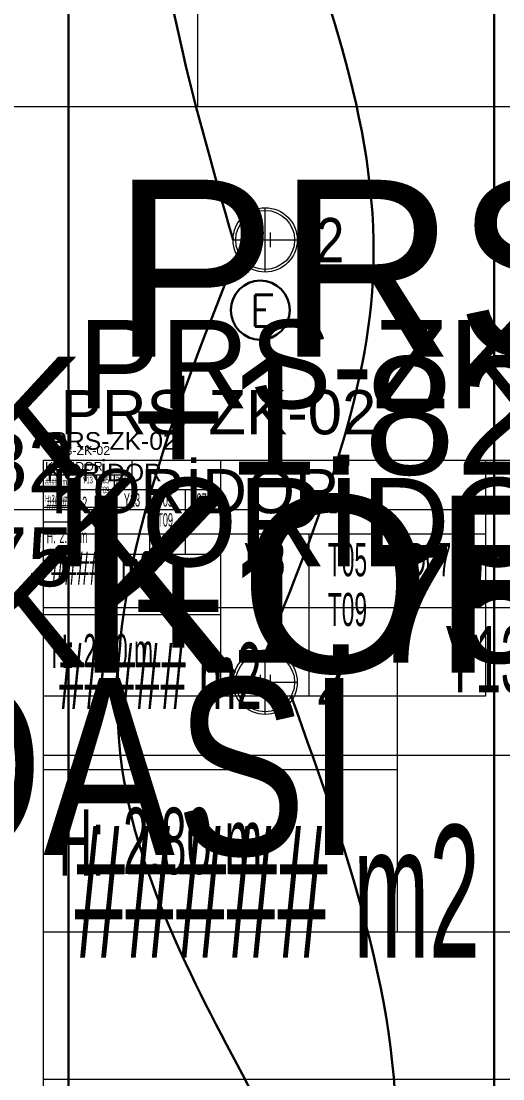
# Model space of a CAD drawing. Extents: x -9058 to 11890, y 0 to 7444.
# Drawn here: x 3233.2 to 3396.7, y 2808.3 to 3167 of the extents above; entities that cross this region are included whole.
import ezdxf
from ezdxf.enums import TextEntityAlignment as Align

# ---------------------------------------------------------------- set-up
doc = ezdxf.new("R2010")
doc.units = 0
doc.header["$LTSCALE"] = 10
doc.header["$MEASUREMENT"] = 0
doc.layers.get('0').update_dxf_attribs({"color": 9, "lineweight": 9})
for name, color, linetype, lineweight in [('21', 9, 'Continuous', 9), ('21 @ 1 (1)', 9, 'Continuous', 9), ('21 @ 10 (1)', 9, 'Continuous', 9), ('21 @ 10 (2)', 9, 'Continuous', 9), ('21 @ 2 (1)', 9, 'Continuous', 9), ('21 @ 20', 9, 'Continuous', 9), ('21 @ 5 (1)', 9, 'Continuous', 9), ('21 @ 5 (2)', 9, 'Continuous', 9), ('21_mahal200', 9, 'Continuous', 9), ('21_mahal200 @ 1', 9, 'Continuous', 9), ('21_mahal200 @ 10 (1)', 9, 'Continuous', 9), ('21_mahal200 @ 10 (2)', 9, 'Continuous', 9), ('21_mahal200 @ 2', 9, 'Continuous', 9), ('21_mahal200 @ 20', 9, 'Continuous', 9), ('21_mahal200 @ 5 (1)', 9, 'Continuous', 9), ('21_mahal200 @ 5 (2)', 9, 'Continuous', 9), ('31', 9, 'Continuous', 9), ('40A', 9, 'Continuous', 9), ('E-ACİL AYDINLATMA KİTİ', 7, 'Continuous', 30), ('E-KABLO', 7, 'Continuous', 30)]:
    doc.layers.add(name, color=color, linetype=linetype, lineweight=lineweight)
doc.styles.add('Arial', font='arial.ttf', dxfattribs={"height": 2.5})
doc.styles.add('E-YAZI', font='txttw.shx')
doc.styles.add('MuuM_TEXT-STANDART', font='ARIALN.TTF')

# ---------------------------------------------------------------- blocks, each defined once
blk = doc.blocks.new('0a_roomno2')
blk.add_lwpolyline([(30, -16), (0, -16), (0, 0), (30, 0)], close=True)
for points in [[(0, 0), (30, 0)], [(0, -5), (30, -5)], [(12, -5), (12, -16)], [(18, -5), (18, -16)], [(24, -5), (24, -16)], [(12, -10.5), (0, -10.5)]]:
    blk.add_lwpolyline(points)
at = {"layer": '40A'}
blk.add_lwpolyline([(0, 0), (30, 0)], dxfattribs=at)
at = {"style": 'MuuM_TEXT-STANDART', "width": 0.6}
blk.add_text('H:', height=2.25, dxfattribs=at).set_placement((0.525, -12.962), align=Align.MIDDLE_LEFT)
at = {"style": 'Arial'}
blk.add_attdef('ODANO', (0, 1.505), '', height=3, dxfattribs=at)
blk.add_attdef('MEKANADI', text='', height=3, dxfattribs=at).set_placement((0.525, -4.75), align=Align.BOTTOM_LEFT)
at = {"style": 'MuuM_TEXT-STANDART', "width": 0.6}
for tag, p in [('YER01', (15, -7)), ('TAVAN01', (20.625, -7)), ('DUVAR01', (26.25, -7)), ('YER02', (15, -10.375)), ('TAVAN02', (20.625, -10.375)), ('DUVAR02', (26.25, -10.375)), ('YER03', (15, -13.75)), ('TAVAN03', (20.625, -13.75)), ('DUVAR03', (26.25, -13.75))]:
    blk.add_attdef(tag, text='', height=2.25, dxfattribs=at).set_placement(p, align=Align.MIDDLE_CENTER)
at = {"style": 'MuuM_TEXT-STANDART'}
blk.add_attdef('M2', text='', height=2.25, dxfattribs=at).set_placement((1.323, -7.805), align=Align.MIDDLE_LEFT)
at = {"style": 'MuuM_TEXT-STANDART', "width": 0.6}
blk.add_attdef('TEMIZTAVANYUKSEKLIGI', text='', height=2.25, dxfattribs=at).set_placement((2.7, -13.162), align=Align.MIDDLE_LEFT)
blk = doc.blocks.new('*U630')
at = {"layer": '21_mahal200 @ 1'}
ref = blk.add_blockref('0a_roomno2', (3240.86, 3018.12), dxfattribs=at)
ref.add_attrib('ODANO', ' PRS-ZK-02', (3240.86, 3019.87), dxfattribs={"layer": '0', "height": 3, "style": 'Arial'})
ref.add_attrib('MEKANADI', 'KORİDOR', dxfattribs={"layer": '0', "height": 3, "style": 'Arial'}).set_placement((3241.38, 3013.62), align=Align.BOTTOM_LEFT)
ref.add_attrib('M2', '##### m2', dxfattribs={"layer": '0', "height": 2.25, "style": 'MuuM_TEXT-STANDART', "width": 0.6}).set_placement((3241.38, 3010.8), align=Align.MIDDLE_LEFT)
ref.add_attrib('TEMIZTAVANYUKSEKLIGI', '2.80 m', dxfattribs={"layer": '0', "height": 2.25, "style": 'MuuM_TEXT-STANDART', "width": 0.6}).set_placement((3243.56, 3005.2), align=Align.MIDDLE_LEFT)
ref.add_attrib('YER01', 'Y13', dxfattribs={"layer": '0', "height": 2.25, "style": 'MuuM_TEXT-STANDART', "width": 0.6}).set_placement((3255.86, 3011.37), align=Align.MIDDLE_CENTER)
ref.add_attrib('TAVAN01', 'T05', dxfattribs={"layer": '0', "height": 2.25, "style": 'MuuM_TEXT-STANDART', "width": 0.6}).set_placement((3261.48, 3011.37), align=Align.MIDDLE_CENTER)
ref.add_attrib('DUVAR01', 'D07', dxfattribs={"layer": '0', "height": 2.25, "style": 'MuuM_TEXT-STANDART', "width": 0.6}).set_placement((3267.11, 3011.37), align=Align.MIDDLE_CENTER)
ref.add_attrib('TAVAN02', 'T09', dxfattribs={"layer": '0', "height": 2.25, "style": 'MuuM_TEXT-STANDART', "width": 0.6}).set_placement((3261.48, 3007.99), align=Align.MIDDLE_CENTER)
at = {"layer": '21_mahal200 @ 10 (1)'}
ref = blk.add_blockref('0a_roomno2', (3240.86, 3018.12), dxfattribs=dict(at, xscale=10, yscale=10, zscale=10))
ref.add_attrib('ODANO', ' PRS-ZK-02', (3240.86, 3035.67), dxfattribs={"layer": '0', "height": 30, "style": 'Arial'})
ref.add_attrib('MEKANADI', 'KORİDOR', dxfattribs={"layer": '0', "height": 30, "style": 'Arial'}).set_placement((3246.11, 2973.12), align=Align.BOTTOM_LEFT)
ref.add_attrib('M2', '##### m2', dxfattribs={"layer": '0', "height": 22.5, "style": 'MuuM_TEXT-STANDART', "width": 0.6}).set_placement((3246.11, 2944.99), align=Align.MIDDLE_LEFT)
ref.add_attrib('TEMIZTAVANYUKSEKLIGI', '2.80 m', dxfattribs={"layer": '0', "height": 22.5, "style": 'MuuM_TEXT-STANDART', "width": 0.6}).set_placement((3267.86, 2889), align=Align.MIDDLE_LEFT)
ref.add_attrib('YER01', 'Y13', dxfattribs={"layer": '0', "height": 22.5, "style": 'MuuM_TEXT-STANDART', "width": 0.6}).set_placement((3390.86, 2950.62), align=Align.MIDDLE_CENTER)
ref.add_attrib('TAVAN01', 'T05', dxfattribs={"layer": '0', "height": 22.5, "style": 'MuuM_TEXT-STANDART', "width": 0.6}).set_placement((3447.11, 2950.62), align=Align.MIDDLE_CENTER)
ref.add_attrib('DUVAR01', 'D07', dxfattribs={"layer": '0', "height": 22.5, "style": 'MuuM_TEXT-STANDART', "width": 0.6}).set_placement((3503.36, 2950.62), align=Align.MIDDLE_CENTER)
ref.add_attrib('TAVAN02', 'T09', dxfattribs={"layer": '0', "height": 22.5, "style": 'MuuM_TEXT-STANDART', "width": 0.6}).set_placement((3447.11, 2916.87), align=Align.MIDDLE_CENTER)
at = {"layer": '21_mahal200 @ 10 (2)'}
ref = blk.add_blockref('0a_roomno2', (3240.86, 3018.12), dxfattribs=dict(at, xscale=10, yscale=10, zscale=10))
ref.add_attrib('ODANO', ' PRS-ZK-02', (3240.86, 3035.67), dxfattribs={"layer": '0', "height": 30, "style": 'Arial'})
ref.add_attrib('MEKANADI', 'KORİDOR', dxfattribs={"layer": '0', "height": 30, "style": 'Arial'}).set_placement((3246.11, 2973.12), align=Align.BOTTOM_LEFT)
ref.add_attrib('M2', '##### m2', dxfattribs={"layer": '0', "height": 22.5, "style": 'MuuM_TEXT-STANDART', "width": 0.6}).set_placement((3246.11, 2944.99), align=Align.MIDDLE_LEFT)
ref.add_attrib('TEMIZTAVANYUKSEKLIGI', '2.80 m', dxfattribs={"layer": '0', "height": 22.5, "style": 'MuuM_TEXT-STANDART', "width": 0.6}).set_placement((3267.86, 2889), align=Align.MIDDLE_LEFT)
ref.add_attrib('YER01', 'Y13', dxfattribs={"layer": '0', "height": 22.5, "style": 'MuuM_TEXT-STANDART', "width": 0.6}).set_placement((3390.86, 2950.62), align=Align.MIDDLE_CENTER)
ref.add_attrib('TAVAN01', 'T05', dxfattribs={"layer": '0', "height": 22.5, "style": 'MuuM_TEXT-STANDART', "width": 0.6}).set_placement((3447.11, 2950.62), align=Align.MIDDLE_CENTER)
ref.add_attrib('DUVAR01', 'D07', dxfattribs={"layer": '0', "height": 22.5, "style": 'MuuM_TEXT-STANDART', "width": 0.6}).set_placement((3503.36, 2950.62), align=Align.MIDDLE_CENTER)
ref.add_attrib('TAVAN02', 'T09', dxfattribs={"layer": '0', "height": 22.5, "style": 'MuuM_TEXT-STANDART', "width": 0.6}).set_placement((3447.11, 2916.87), align=Align.MIDDLE_CENTER)
at = {"layer": '21_mahal200 @ 2'}
ref = blk.add_blockref('0a_roomno2', (3240.86, 3018.12), dxfattribs=dict(at, xscale=2, yscale=2, zscale=2))
ref.add_attrib('ODANO', ' PRS-ZK-02', (3240.86, 3021.63), dxfattribs={"layer": '0', "height": 6, "style": 'Arial'})
ref.add_attrib('MEKANADI', 'KORİDOR', dxfattribs={"layer": '0', "height": 6, "style": 'Arial'}).set_placement((3241.91, 3009.12), align=Align.BOTTOM_LEFT)
ref.add_attrib('M2', '##### m2', dxfattribs={"layer": '0', "height": 4.5, "style": 'MuuM_TEXT-STANDART', "width": 0.6}).set_placement((3241.91, 3003.49), align=Align.MIDDLE_LEFT)
ref.add_attrib('TEMIZTAVANYUKSEKLIGI', '2.80 m', dxfattribs={"layer": '0', "height": 4.5, "style": 'MuuM_TEXT-STANDART', "width": 0.6}).set_placement((3246.26, 2992.29), align=Align.MIDDLE_LEFT)
ref.add_attrib('YER01', 'Y13', dxfattribs={"layer": '0', "height": 4.5, "style": 'MuuM_TEXT-STANDART', "width": 0.6}).set_placement((3270.86, 3004.62), align=Align.MIDDLE_CENTER)
ref.add_attrib('TAVAN01', 'T05', dxfattribs={"layer": '0', "height": 4.5, "style": 'MuuM_TEXT-STANDART', "width": 0.6}).set_placement((3282.11, 3004.62), align=Align.MIDDLE_CENTER)
ref.add_attrib('DUVAR01', 'D07', dxfattribs={"layer": '0', "height": 4.5, "style": 'MuuM_TEXT-STANDART', "width": 0.6}).set_placement((3293.36, 3004.62), align=Align.MIDDLE_CENTER)
ref.add_attrib('TAVAN02', 'T09', dxfattribs={"layer": '0', "height": 4.5, "style": 'MuuM_TEXT-STANDART', "width": 0.6}).set_placement((3282.11, 2997.87), align=Align.MIDDLE_CENTER)
at = {"layer": '21_mahal200 @ 20'}
ref = blk.add_blockref('0a_roomno2', (3240.86, 3018.12), dxfattribs=dict(at, xscale=20, yscale=20, zscale=20))
ref.add_attrib('ODANO', ' PRS-ZK-02', (3240.86, 3053.22), dxfattribs={"layer": '0', "height": 60, "style": 'Arial'})
ref.add_attrib('MEKANADI', 'KORİDOR', dxfattribs={"layer": '0', "height": 60, "style": 'Arial'}).set_placement((3251.36, 2928.12), align=Align.BOTTOM_LEFT)
ref.add_attrib('M2', '##### m2', dxfattribs={"layer": '0', "height": 45, "style": 'MuuM_TEXT-STANDART', "width": 0.6}).set_placement((3251.36, 2871.87), align=Align.MIDDLE_LEFT)
at = {"layer": '21_mahal200 @ 5 (1)'}
ref = blk.add_blockref('0a_roomno2', (3240.86, 3018.12), dxfattribs=dict(at, xscale=5, yscale=5, zscale=5))
ref.add_attrib('ODANO', ' PRS-ZK-02', (3240.86, 3026.89), dxfattribs={"layer": '0', "height": 15, "style": 'Arial'})
ref.add_attrib('MEKANADI', 'KORİDOR', dxfattribs={"layer": '0', "height": 15, "style": 'Arial'}).set_placement((3243.48, 2995.62), align=Align.BOTTOM_LEFT)
ref.add_attrib('M2', '##### m2', dxfattribs={"layer": '0', "height": 11.25, "style": 'MuuM_TEXT-STANDART', "width": 0.6}).set_placement((3243.48, 2981.55), align=Align.MIDDLE_LEFT)
ref.add_attrib('TEMIZTAVANYUKSEKLIGI', '2.80 m', dxfattribs={"layer": '0', "height": 11.25, "style": 'MuuM_TEXT-STANDART', "width": 0.6}).set_placement((3254.36, 2953.56), align=Align.MIDDLE_LEFT)
ref.add_attrib('YER01', 'Y13', dxfattribs={"layer": '0', "height": 11.25, "style": 'MuuM_TEXT-STANDART', "width": 0.6}).set_placement((3315.86, 2984.37), align=Align.MIDDLE_CENTER)
ref.add_attrib('TAVAN01', 'T05', dxfattribs={"layer": '0', "height": 11.25, "style": 'MuuM_TEXT-STANDART', "width": 0.6}).set_placement((3343.98, 2984.37), align=Align.MIDDLE_CENTER)
ref.add_attrib('DUVAR01', 'D07', dxfattribs={"layer": '0', "height": 11.25, "style": 'MuuM_TEXT-STANDART', "width": 0.6}).set_placement((3372.11, 2984.37), align=Align.MIDDLE_CENTER)
ref.add_attrib('TAVAN02', 'T09', dxfattribs={"layer": '0', "height": 11.25, "style": 'MuuM_TEXT-STANDART', "width": 0.6}).set_placement((3343.98, 2967.49), align=Align.MIDDLE_CENTER)
at = {"layer": '21_mahal200 @ 5 (2)'}
ref = blk.add_blockref('0a_roomno2', (3240.86, 3018.12), dxfattribs=dict(at, xscale=5, yscale=5, zscale=5))
ref.add_attrib('ODANO', ' PRS-ZK-02', (3240.86, 3026.89), dxfattribs={"layer": '0', "height": 15, "style": 'Arial'})
ref.add_attrib('MEKANADI', 'KORİDOR', dxfattribs={"layer": '0', "height": 15, "style": 'Arial'}).set_placement((3243.48, 2995.62), align=Align.BOTTOM_LEFT)
ref.add_attrib('M2', '##### m2', dxfattribs={"layer": '0', "height": 11.25, "style": 'MuuM_TEXT-STANDART', "width": 0.6}).set_placement((3243.48, 2981.55), align=Align.MIDDLE_LEFT)
ref.add_attrib('TEMIZTAVANYUKSEKLIGI', '2.80 m', dxfattribs={"layer": '0', "height": 11.25, "style": 'MuuM_TEXT-STANDART', "width": 0.6}).set_placement((3254.36, 2953.56), align=Align.MIDDLE_LEFT)
ref.add_attrib('YER01', 'Y13', dxfattribs={"layer": '0', "height": 11.25, "style": 'MuuM_TEXT-STANDART', "width": 0.6}).set_placement((3315.86, 2984.37), align=Align.MIDDLE_CENTER)
ref.add_attrib('TAVAN01', 'T05', dxfattribs={"layer": '0', "height": 11.25, "style": 'MuuM_TEXT-STANDART', "width": 0.6}).set_placement((3343.98, 2984.37), align=Align.MIDDLE_CENTER)
ref.add_attrib('DUVAR01', 'D07', dxfattribs={"layer": '0', "height": 11.25, "style": 'MuuM_TEXT-STANDART', "width": 0.6}).set_placement((3372.11, 2984.37), align=Align.MIDDLE_CENTER)
ref.add_attrib('TAVAN02', 'T09', dxfattribs={"layer": '0', "height": 11.25, "style": 'MuuM_TEXT-STANDART', "width": 0.6}).set_placement((3343.98, 2967.49), align=Align.MIDDLE_CENTER)
blk = doc.blocks.new('*U637')
at = {"layer": '21_mahal200 @ 20', "xscale": 20, "yscale": 20, "zscale": 20}
blk.add_blockref('0a_roomno2', (2933.13, 3457.91), dxfattribs=at)
blk = doc.blocks.new('0a_elevationtarget-p')
h = blk.add_hatch(color=256)
h.paths.add_polyline_path([(2.5, 0, 0.414214), (0, 2.5), (0, 0)])
h.paths.add_polyline_path([(0, 0), (-2.5, 0, 0.414214), (0, -2.5)])
blk.add_line((0, -3.5), (0, 3.5))
blk.add_lwpolyline([(16.605, 0), (-4, 0)])
blk.add_circle((0, 0), 2.5)
at = {"layer": '40A'}
blk.add_lwpolyline([(-2.5, 0), (2.5, 0)], dxfattribs=at)
at = {"style": 'Arial'}
blk.add_attdef('BITMISKOT', text='', height=2, dxfattribs=at).set_placement((4.5, 0), align=Align.BOTTOM_LEFT)
blk.add_attdef('KABAKOT', text='', height=2, dxfattribs=at).set_placement((4.5, -0.592), align=Align.TOP_LEFT)
blk = doc.blocks.new('*U638')
at = {"layer": '21 @ 1 (1)'}
blk.add_blockref('0a_elevationtarget-p', (3090.26, 3001.25), dxfattribs=at).add_auto_attribs({'BITMISKOT': 'BK +1.82', 'KABAKOT': 'KK +1.75'})
at = {"layer": '21 @ 10 (1)', "xscale": 10, "yscale": 10, "zscale": 10}
blk.add_blockref('0a_elevationtarget-p', (3090.26, 3001.25), dxfattribs=at).add_auto_attribs({'BITMISKOT': 'BK +1.82', 'KABAKOT': 'KK +1.75'})
at = {"layer": '21 @ 10 (2)', "xscale": 10, "yscale": 10, "zscale": 10}
blk.add_blockref('0a_elevationtarget-p', (3090.26, 3001.25), dxfattribs=at).add_auto_attribs({'BITMISKOT': 'BK +1.82', 'KABAKOT': 'KK +1.75'})
at = {"layer": '21 @ 2 (1)', "xscale": 2, "yscale": 2, "zscale": 2}
blk.add_blockref('0a_elevationtarget-p', (3090.26, 3001.25), dxfattribs=at).add_auto_attribs({'BITMISKOT': 'BK +1.82', 'KABAKOT': 'KK +1.75'})
at = {"layer": '21 @ 20', "xscale": 20, "yscale": 20, "zscale": 20}
blk.add_blockref('0a_elevationtarget-p', (3090.26, 3001.25), dxfattribs=at).add_auto_attribs({'BITMISKOT': 'BK +1.82', 'KABAKOT': 'KK +1.75'})
at = {"layer": '21 @ 5 (1)', "xscale": 5, "yscale": 5, "zscale": 5}
blk.add_blockref('0a_elevationtarget-p', (3090.26, 3001.25), dxfattribs=at).add_auto_attribs({'BITMISKOT': 'BK +1.82', 'KABAKOT': 'KK +1.75'})
at = {"layer": '21 @ 5 (2)', "xscale": 5, "yscale": 5, "zscale": 5}
blk.add_blockref('0a_elevationtarget-p', (3090.26, 3001.25), dxfattribs=at).add_auto_attribs({'BITMISKOT': 'BK +1.82', 'KABAKOT': 'KK +1.75'})
blk = doc.blocks.new('*U644')
at = {"layer": '21_mahal200 @ 20'}
ref = blk.add_blockref('0a_roomno2', (2596.98, 2956.2), dxfattribs=dict(at, xscale=20, yscale=20, zscale=20))
ref.add_attrib('MEKANADI', 'SAT.SONR.MDR.ODASI', dxfattribs={"layer": '0', "height": 60, "style": 'Arial', "width": 0.8}).set_placement((2607.48, 2866.2), align=Align.BOTTOM_LEFT)
blk = doc.blocks.new('100_ACİL AYDINLATMA KİTİ')
at = {"layer": 'E-ACİL AYDINLATMA KİTİ', "color": 3}
blk.add_circle((0, 0), 1.251, dxfattribs=at)
at = {"layer": 'E-ACİL AYDINLATMA KİTİ', "color": 3, "style": 'E-YAZI'}
blk.add_text('E', height=1.34, dxfattribs=at).set_placement((-0.448, -0.694))
blk = doc.blocks.new('0_downlight')
for p, q in [((0, -10.9), (0, 10.9)), ((-10.9, 0), (10.9, 0)), ((-1.75, 2.5), (-1.75, -2.5)), ((-1.75, 0), (1.75, 0)), ((1.75, 2.5), (1.75, -2.5))]:
    blk.add_line(p, q)
for radius in [10.9, 10]:
    blk.add_circle((0, 0), radius)

msp = doc.modelspace()

# ---------------------------------------------------------------- linework, layer by layer
at = {"layer": 'E-KABLO', "color": 6}
for p, q in [((3249.32, 3656.13), (3249.32, 2701.62)), ((3393.76, 3586.42), (3393.76, 2701.65))]:
    msp.add_line(p, q, dxfattribs=at)
for points in [[(3306.06, 3392.82), (3277.01, 3237.96), (3305.16, 3092.82)], [(3306.88, 3088.84), (3267.54, 2913.38), (3311.99, 2802.94)], [(3324.88, 2938.12), (3359.61, 2773.17), (3319.51, 2653.16)]]:
    msp.add_spline(points, degree=3, dxfattribs=at)
at = {"layer": 'E-KABLO'}
msp.add_spline([(3316.06, 3231.92), (3352.79, 3083.43), (3316.06, 2952.82)], degree=3, dxfattribs=at)

# ---------------------------------------------------------------- block references
at = {"layer": '21', "color": 6}
msp.add_blockref('*U638', (0, 0), dxfattribs=at)
at = {"layer": '21_mahal200', "color": 6}
for name in ['*U637', '*U630', '*U644']:
    msp.add_blockref(name, (0, 0), dxfattribs=at)
at = {"layer": '31'}
ref = msp.add_blockref('0_downlight', (3316.06, 3092.82), dxfattribs=at)
ref.add_attrib('AYDINLATMA', '2', (3333.35, 3085.25), dxfattribs={"layer": '0', "height": 15, "style": 'MuuM_TEXT-STANDART'})
ref = msp.add_blockref('0_downlight', (3316.06, 2942.82), dxfattribs=at)
ref.add_attrib('AYDINLATMA', '2', (3333.35, 2935.25), dxfattribs={"layer": '0', "height": 15, "style": 'MuuM_TEXT-STANDART'})
at = {"layer": 'E-ACİL AYDINLATMA KİTİ', "xscale": 8, "yscale": 8, "zscale": 8}
msp.add_blockref('100_ACİL AYDINLATMA KİTİ', (3314.39, 3068.98), dxfattribs=at)

doc.saveas('drawing.dxf')
